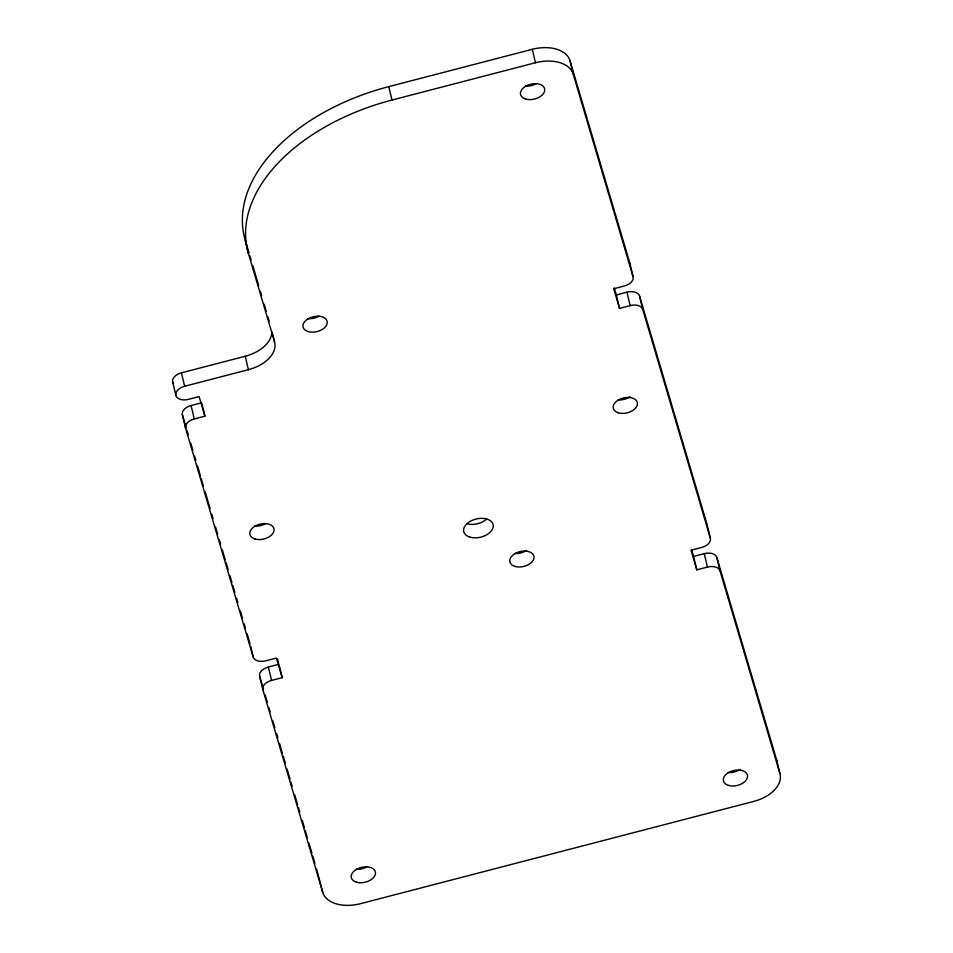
<?xml version="1.0" encoding="UTF-8"?>
<svg xmlns="http://www.w3.org/2000/svg" width="953" height="953" viewBox="0 0 953 953"><rect width="100%" height="100%" fill="white"/><g stroke="black" fill="none" stroke-linecap="round" stroke-linejoin="round"><path stroke-width="1.43" d="M262.861 689.734A10.983 6.814 -13.4 0 1 271.557 680.43L282.195 677.666L276.394 658.058L265.768 660.822A10.983 6.814 -13.4 0 1 253.2 657.046L185.585 428.254A10.983 6.814 -13.4 0 1 194.293 418.951L204.919 416.187L199.117 396.579L188.491 399.343A10.983 6.814 -13.4 0 1 175.924 395.578A10.983 6.814 -13.4 0 1 184.632 386.275L248.411 369.681A32.962 20.43 -13.4 0 0 274.512 341.782L248.435 253.534L245.231 240.108A181.308 112.371 -13.4 0 1 388.776 86.628L532.286 49.306A32.962 20.43 -13.4 0 1 569.977 60.623L629.873 263.266L633.066 276.692A10.983 6.814 -13.4 0 1 624.37 285.983L613.732 288.759L619.533 308.367L630.159 305.603A10.983 6.814 -13.4 0 1 642.727 309.368L710.342 538.159A10.983 6.814 -13.4 0 1 701.634 547.463L691.008 550.226L696.798 569.846L707.436 567.071A10.983 6.814 -13.4 0 1 720.003 570.847L779.888 773.491A32.962 20.43 -13.4 0 1 753.787 801.402L360.437 903.694A32.962 20.43 -13.4 0 1 322.745 892.377L262.861 689.734L259.669 676.308A10.983 6.814 -13.4 0 1 268.365 667.017L278.991 664.241M248.435 253.534A181.308 112.371 -13.4 0 1 391.969 100.053L535.491 62.731A32.962 20.43 -13.4 0 1 573.182 74.048L633.066 276.692M173.589 383.749A10.983 6.814 -13.4 0 1 181.427 372.849L245.219 356.255A32.962 20.43 -13.4 0 0 271.831 331.882M185.585 428.254L182.392 414.841A10.983 6.814 -13.4 0 1 191.088 405.537L201.726 402.774M614.268 287.937L616.329 294.942L626.967 292.178A10.983 6.814 -13.4 0 1 639.523 295.954L707.138 524.746L710.342 538.159M691.533 549.416L693.605 556.421L704.243 553.657A10.983 6.814 -13.4 0 1 716.799 557.422L776.683 760.077L779.888 773.491M245.231 240.108L249.019 252.914M249.865 255.761L251.127 260.038M252.807 265.732L258.692 285.65M260.383 291.344L261.634 295.621M264.16 304.162L266.268 311.274M267.948 316.968L269.211 321.244M277.335 658.642L278.586 662.847M182.392 414.841L186.169 427.623M187.014 430.47L188.265 434.735M190.791 443.252L192.887 450.364M194.567 456.046L195.83 460.311M197.509 465.993L200.452 475.94M201.286 478.787L203.394 485.887M205.074 491.569L210.113 508.628M211.792 514.31L213.043 518.575M215.569 527.104L217.665 534.204M219.345 539.886L220.608 544.151M222.287 549.833L225.23 559.78M226.064 562.627L228.172 569.727M229.852 575.421L231.948 582.521M232.782 585.368L234.891 592.468M236.57 598.15L237.821 602.415M240.347 610.944L242.443 618.044M244.123 623.738L245.386 627.991M247.065 633.685L250.008 643.632M259.669 676.308L263.457 689.162M265.148 694.868L267.257 702.004M268.937 707.71L270.211 711.986M272.737 720.551L274.845 727.687M276.537 733.393L277.799 737.682M279.491 743.388L282.433 753.37M283.279 756.229L285.388 763.365M287.079 769.071L290.034 779.066M290.868 781.913L292.142 786.201M294.668 794.754L297.622 804.749M298.468 807.608L299.73 811.885M302.256 820.45L304.364 827.585M305.21 830.432L307.319 837.568M309.01 843.286L311.965 853.269M312.798 856.128L314.907 863.263M316.599 868.969L322.745 892.377M716.799 557.422L720.003 570.847M704.243 553.657L707.436 567.071M639.523 295.954L642.727 309.368M693.605 556.421L696.798 569.846M626.967 292.178L630.159 305.603M569.977 60.623L573.182 74.048M616.329 294.942L619.533 308.367M532.286 49.306L535.491 62.731M388.776 86.628L391.969 100.053M272.594 333.729L274.512 341.782M245.219 356.255L248.411 369.681M279.312 665.587L282.195 677.666M268.365 667.017L271.557 680.43M202.036 404.108L204.919 416.187M250.639 646.313L253.2 657.046M191.088 405.537L194.293 418.951M181.427 372.849L184.632 386.275M172.731 382.153L175.924 395.578M367.167 866.706A12.365 7.66 -13.4 0 1 356.041 869.291M318.933 316.11A12.365 7.66 -13.4 0 1 307.807 318.683M776.683 760.077A32.962 20.43 -13.4 0 1 777.148 762.4M740.088 769.405A12.365 7.66 -13.4 0 1 728.128 772.514M536.42 83.566A12.365 7.66 -13.4 0 1 525.294 86.139M629.873 263.266A10.983 6.814 -13.4 0 1 630.004 265.053M526.544 550.405A12.365 7.66 -13.4 0 1 514.584 553.514M486.638 519.111A15.105 9.363 -13.4 0 1 466.744 523.709M265.744 523.519A12.365 7.66 -13.4 0 1 254.63 526.092M629.981 396.805A12.365 7.66 -13.4 0 1 618.02 399.915M707.138 524.746A10.983 6.814 -13.4 0 1 707.281 526.532M308.188 331.584A12.365 7.66 -13.4 0 0 327.224 323.079A12.365 7.66 -13.4 0 0 309.916 317.885A12.365 7.66 -13.4 0 0 308.188 331.584M356.422 882.18A12.365 7.66 -13.4 0 0 375.458 873.687A12.365 7.66 -13.4 0 0 358.149 868.481A12.365 7.66 -13.4 0 0 356.422 882.18M728.509 785.415A12.365 7.66 -13.4 0 0 747.545 776.909A12.365 7.66 -13.4 0 0 730.236 771.716A12.365 7.66 -13.4 0 0 728.509 785.415M525.663 99.041A12.365 7.66 -13.4 0 0 544.699 90.535A12.365 7.66 -13.4 0 0 527.39 85.341A12.365 7.66 -13.4 0 0 525.663 99.041M514.965 566.416A12.365 7.66 -13.4 0 0 534.002 557.922A12.365 7.66 -13.4 0 0 516.693 552.716A12.365 7.66 -13.4 0 0 514.965 566.416M469.936 537.135A15.105 9.363 -13.4 0 0 493.201 526.747A15.105 9.363 -13.4 0 0 472.045 520.398A15.105 9.363 -13.4 0 0 469.936 537.135M254.999 538.993A12.365 7.66 -13.4 0 0 274.035 530.499A12.365 7.66 -13.4 0 0 256.726 525.294A12.365 7.66 -13.4 0 0 254.999 538.993M618.39 412.816A12.365 7.66 -13.4 0 0 637.426 404.31A12.365 7.66 -13.4 0 0 620.117 399.116A12.365 7.66 -13.4 0 0 618.39 412.816"/></g></svg>
